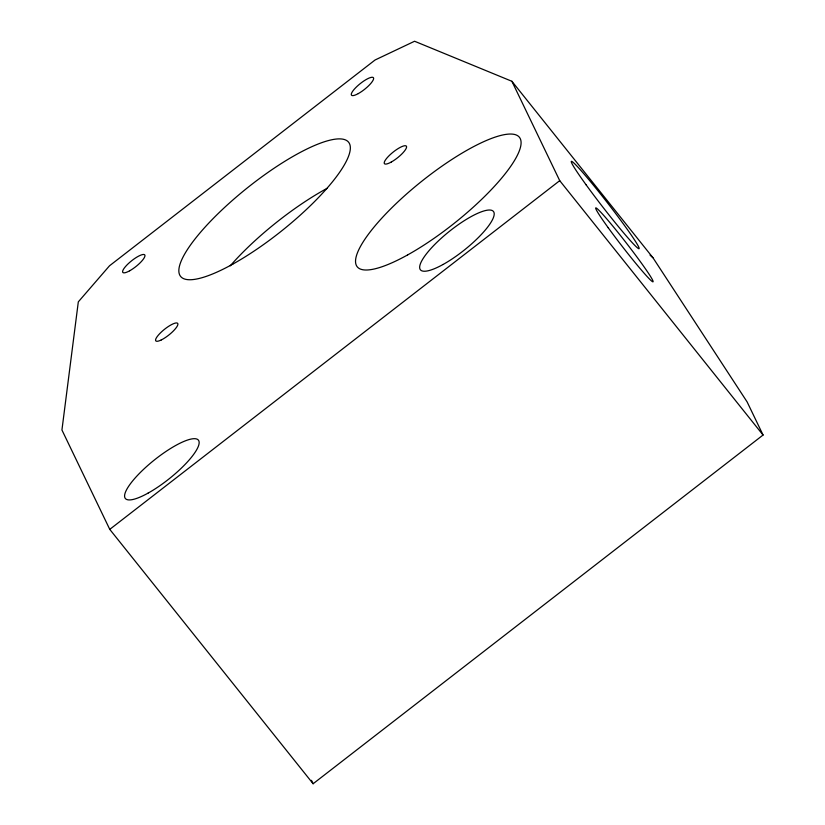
<?xml version="1.0" encoding="UTF-8"?>
<svg xmlns="http://www.w3.org/2000/svg" width="825" height="825" viewBox="0 0 825 825"><rect width="100%" height="100%" fill="white"/><g stroke="black" fill="none" stroke-linecap="round" stroke-linejoin="round"><path stroke-width="1.24" d="M109.766 529.372L559.721 180.665L511.892 81.283L414.573 41.25L375.055 59.998L109.508 265.794L78.313 301.857L61.937 430L109.766 529.372L313.108 783.75L763.063 435.033L747.12 401.909L652.946 257.73L511.892 81.283M650.069 255.152L652.946 257.73M559.721 180.665L763.063 435.033M311.458 780.326L313.108 783.75M230.237 265.836A107.497 27.514 -38.6 0 1 327.051 188.368M586.152 184.882A55.151 3.125 52.2 0 0 639.035 248.707A55.151 3.125 52.2 0 0 590.587 181.748A55.151 3.125 52.2 0 0 586.152 184.882M608.2 227.71A46.736 2.65 52.2 0 0 653.008 281.81A46.736 2.65 52.2 0 0 611.954 225.06A46.736 2.65 52.2 0 0 608.2 227.71M148.026 493.144A46.736 11.963 -38.6 0 0 198.753 440.705A46.736 11.963 -38.6 0 0 138.827 474.014A46.736 11.963 -38.6 0 0 148.026 493.144M443.077 264.474A46.736 11.963 -38.6 0 0 493.804 212.035A46.736 11.963 -38.6 0 0 433.878 245.355A46.736 11.963 -38.6 0 0 443.077 264.474M407.602 254.935A103.754 26.555 -38.6 0 0 520.193 138.517A103.754 26.555 -38.6 0 0 387.162 212.479A103.754 26.555 -38.6 0 0 407.602 254.935M391.256 162.051A14.025 3.589 -38.6 0 0 406.467 146.314A14.025 3.589 -38.6 0 0 388.493 156.307A14.025 3.589 -38.6 0 0 391.256 162.051M358.308 93.586A14.025 3.589 -38.6 0 0 373.519 77.859A14.025 3.589 -38.6 0 0 355.544 87.852A14.025 3.589 -38.6 0 0 358.308 93.586M129.638 270.806A14.025 3.589 -38.6 0 0 144.86 255.069A14.025 3.589 -38.6 0 0 126.875 265.062A14.025 3.589 -38.6 0 0 129.638 270.806M161.226 339.972A14.025 3.589 -38.6 0 0 177.911 324.05A14.025 3.589 -38.6 0 0 161.071 332.289A14.025 3.589 -38.6 0 0 161.226 339.972M232.763 264.134A107.497 27.514 -38.6 0 0 349.429 143.529A107.497 27.514 -38.6 0 0 211.602 220.141A107.497 27.514 -38.6 0 0 232.763 264.134"/></g></svg>
